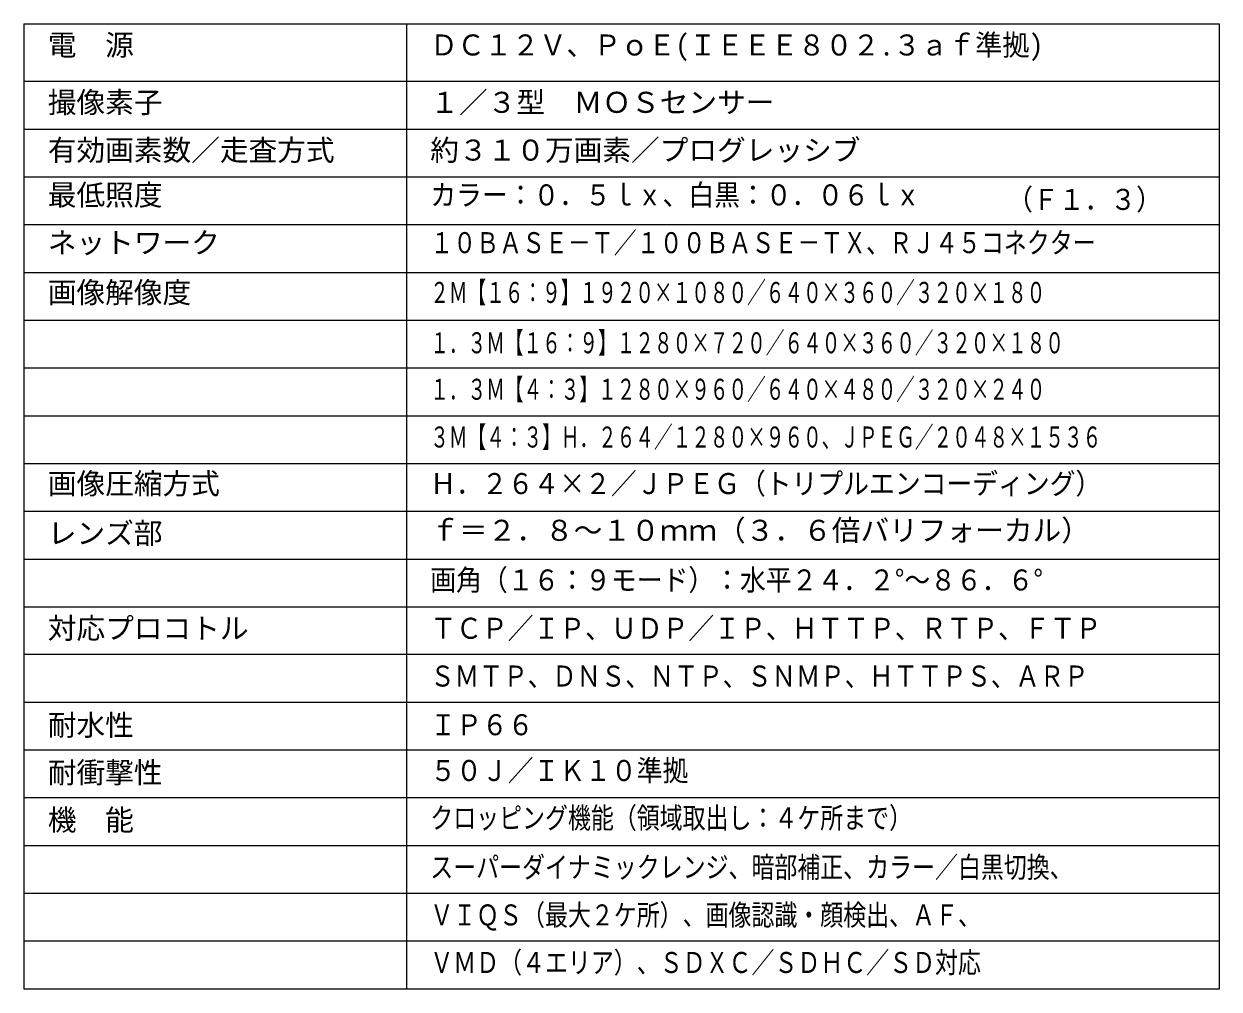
# Model space of a CAD drawing. Units: millimetres, scale not verified. Extents: x -62 to 63, y -117 to 117.
# Drawn here: x -62.5 to 62.5, y -116.8 to -15.8 of the extents above; entities that cross this region are included whole.
import ezdxf
from ezdxf.enums import TextEntityAlignment as Align

# ---------------------------------------------------------------- set-up
doc = ezdxf.new("R2010")
doc.units = ezdxf.units.MM
doc.header["$LTSCALE"] = 0.125
doc.layers.add('0-1_WAKU', color=1, linetype='Continuous', lineweight=18)
doc.layers.add('0-3_MOJI1', color=7, linetype='Continuous')
doc.styles.add('ＭＳ ゴシック', font='')
doc.styles.get('ＭＳ ゴシック').set_extended_font_data('MS Gothic')

msp = doc.modelspace()

# ---------------------------------------------------------------- linework, layer by layer
at = {"layer": '0-1_WAKU', "color": 4}
for p, q in [((-62.499, -15.7627), (-62.499, -116.7627)), ((-62.499, -15.7627), (62.501, -15.7627)), ((-22.499, -15.7627), (-22.499, -116.7627)), ((62.501, -15.7627), (62.501, -116.7627)), ((62.501, -116.7627), (-62.499, -116.7627))]:
    msp.add_line(p, q, dxfattribs=at)
at = {"layer": '0-1_WAKU'}
for p, q in [((-62.499, -21.7627), (62.501, -21.7627)), ((-62.499, -26.7627), (62.501, -26.7627)), ((-62.499, -31.7627), (62.501, -31.7627)), ((-62.499, -36.7627), (62.501, -36.7627)), ((-62.499, -41.7627), (62.501, -41.7627)), ((-62.499, -46.7627), (62.501, -46.7627)), ((-62.499, -51.7627), (62.501, -51.7627)), ((-62.499, -56.7627), (62.501, -56.7627)), ((-62.499, -61.7627), (62.501, -61.7627)), ((-62.499, -66.7627), (62.501, -66.7627)), ((-62.499, -71.7627), (62.501, -71.7627)), ((-62.499, -76.7627), (62.501, -76.7627)), ((62.501, -81.7627), (-62.499, -81.7627)), ((62.501, -86.7627), (-62.499, -86.7627)), ((62.501, -91.7627), (-62.499, -91.7627)), ((62.501, -96.7627), (-62.499, -96.7627)), ((62.501, -101.7627), (-62.499, -101.7627)), ((62.501, -106.7627), (-62.499, -106.7627)), ((62.501, -111.7627), (-62.499, -111.7627))]:
    msp.add_line(p, q, dxfattribs=at)

# ---------------------------------------------------------------- texts
at = {"layer": '0-3_MOJI1', "style": 'ＭＳ ゴシック'}
for s, p in [('電\u3000源', (-59.999, -19.7299)), ('撮像素子', (-59.999, -25.7299)), ('１／３型\u3000ＭＯＳセンサー', (-19.999, -25.7299)), ('約３１０万画素／プログレッシブ', (-19.999, -30.7299)), ('有効画素数／走査方式', (-59.999, -30.7299)), ('最低照度', (-59.999, -35.4158)), ('ネットワーク', (-59.999, -40.4158)), ('画像解像度', (-59.999, -45.6219)), ('画像圧縮方式', (-59.999, -65.6219)), ('ｆ＝２．８～１０ｍｍ（３．６倍バリフォーカル）', (-19.999, -70.5142)), ('レンズ部', (-59.999, -70.817)), ('対応プロコトル', (-59.999, -80.7627)), ('耐水性', (-59.999, -90.8938)), ('耐衝撃性', (-59.999, -95.8672)), ('機\u3000能', (-59.999, -100.826))]:
    msp.add_text(s, height=2.199, dxfattribs=at).set_placement(p, align=Align.BOTTOM_LEFT)
for s, width, p in [('ＤＣ１２Ｖ、ＰｏＥ(ＩＥＥＥ８０２.３ａｆ準拠)', 0.95, (-19.999, -19.7299)), ('カラー：０．５ｌｘ、白黒：０．０６ｌｘ', 0.9, (-19.999, -35.4158)), ('（Ｆ１．３）', 0.9, (40.3282, -35.8899)), ('１０ＢＡＳＥ－Ｔ／１００ＢＡＳＥ－ＴＸ、ＲＪ４５コネクター', 0.8, (-19.999, -40.4158)), ('２Ｍ【１６：９】１９２０×１０８０／６４０×３６０／３２０×１８０', 0.65, (-19.999, -45.6219)), ('１．３Ｍ【１６：９】１２８０×７２０／６４０×３６０／３２０×１８０', 0.65, (-19.999, -50.8905)), ('１．３Ｍ【４：３】１２８０×９６０／６４０×４８０／３２０×２４０', 0.65, (-19.999, -55.7538)), ('３Ｍ【４：３】Ｈ．２６４／１２８０×９６０、ＪＰＥＧ／２０４８×１５３６', 0.65, (-19.999, -60.7522)), ('Ｈ．２６４×２／ＪＰＥＧ（トリプルエンコーディング）', 0.9, (-19.999, -65.6219)), ('画角（１６：９モード）：水平２４．２°～８６．６°', 0.9, (-19.999, -75.7093)), ('ＴＣＰ／ＩＰ、ＵＤＰ／ＩＰ、ＨＴＴＰ、ＲＴＰ、ＦＴＰ', 0.9, (-19.999, -80.7627)), ('ＳＭＴＰ、ＤＮＳ、ＮＴＰ、ＳＮＭＰ、ＨＴＴＰＳ、ＡＲＰ', 0.85, (-19.999, -85.7627)), ('ＩＰ６６', 0.9, (-19.999, -90.8574)), ('５０Ｊ／ＩＫ１０準拠', 0.9, (-19.999, -95.6467)), ('クロッピング機能（領域取出し：４ケ所まで）', 0.8, (-19.999, -100.6073)), ('スーパーダイナミックレンジ、暗部補正、カラー／白黒切換、', 0.8, (-19.999, -105.7627)), ('ＶＩＱＳ（最大２ケ所）、画像認識・顔検出、ＡＦ、', 0.8, (-19.999, -110.7627)), ('ＶＭＤ（４エリア）、ＳＤＸＣ／ＳＤＨＣ／ＳＤ対応', 0.8, (-19.999, -115.7361))]:
    msp.add_text(s, height=2.199, dxfattribs=dict(at, width=width)).set_placement(p, align=Align.BOTTOM_LEFT)

doc.saveas('drawing.dxf')
